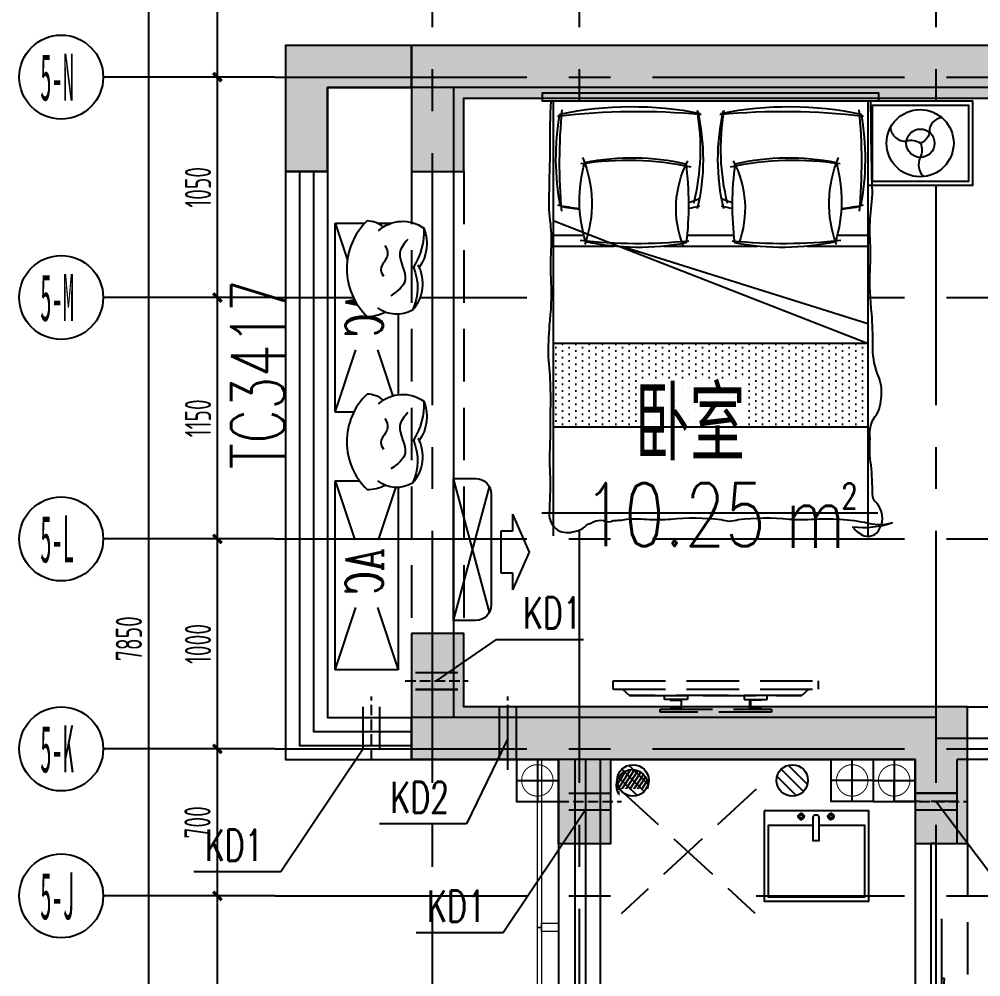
# Model space of a CAD drawing. Header units: millimetres. Extents: x -187744 to 2148, y -49419 to 6550.
# Drawn here: x -36461 to -31880, y -12797 to -8236 of the extents above; entities that cross this region are included whole.
import ezdxf
from ezdxf.enums import TextEntityAlignment as Align

# ---------------------------------------------------------------- set-up
doc = ezdxf.new("R2010")
doc.units = ezdxf.units.MM
doc.header["$LTSCALE"] = 1000
doc.header["$MEASUREMENT"] = 0
doc.set_wipeout_variables(frame=1)
for name, pattern in [('B1户型$0$$0$DASH', [0.35, 0.25, -0.1]), ('B1户型$0$DASH', [0.35, 0.25, -0.1]), ('CONTINOUS', [0]), ('DASH', [0.35, 0.25, -0.1]), ('DASHED2', [0.375, 0.25, -0.125]), ('M-CENTER', [1.8, 1.2, -0.2, 0.2, -0.2])]:
    doc.linetypes.add(name, pattern=pattern)
doc.layers.get('Defpoints').update_dxf_attribs({"color": 136})
for name, color, linetype in [('-F废水立管', 30, 'F废水50'), ('-N凝结水立管', 150, 'N凝结水50'), ('0w-梁1', 4, 'DASHED2'), ('1#f35层以上墙柱-col_建筑$0$1#f35层以上墙柱-col$0$Col_1#_2F$0$0q-柱0', 3, 'Continuous'), ('1#f35层以上墙柱-col_建筑$0$1#f35层以上墙柱-col$0$Col_1#_2F$0$0q-柱填充', 251, 'Continuous'), ('A-AXIS', 150, 'Continuous'), ('A-DIM', 44, 'Continuous'), ('AXIS', 150, 'Continuous'), ('AXIS_TEXT', 50, 'Continuous'), ('B1户型$0$BALCONY', 6, 'Continuous'), ('B1户型$0$EM-FK', 4, 'Continuous'), ('B1户型$0$FF-FIXT', 31, 'Continuous'), ('B1户型$0$FF-FURN', 51, 'Continuous'), ('B1户型$0$FURNITURE', 9, 'B1户型$0$DASH'), ('B1户型$0$K_EQUIPMENT', 6, 'Continuous'), ('B1户型$0$KT-HOLE', 211, 'Continuous'), ('B1户型$0$LINE', 21, 'Continuous'), ('B1户型$0$WALL', 2, 'Continuous'), ('B1户型$0$WIND', 4, 'Continuous'), ('B1户型$0$WINDOW', 4, 'Continuous'), ('B1户型$0$厨卫用具', 15, 'Continuous'), ('B1户型$0$铝膜填充', 49, 'Continuous'), ('DIM_LEAD', 1, 'Continuous'), ('DOTE', 138, 'M-CENTER'), ('KT-HOLE', 211, 'Continuous'), ('PUB_TEXT', 7, 'Continuous'), ('S-F废水管', 30, 'F废水50'), ('WALL', 160, 'Continuous'), ('WIND-IDEN', 150, 'Continuous'), ('轴字', 7, 'Continuous')]:
    doc.layers.add(name, color=color, linetype=linetype)
doc.layers.add('-给排水辅助线', color=201, linetype='Continuous', plot=False)
doc.layers.add('B1户型$0$0-TTLB', color=1, linetype='Continuous', true_color=0xff0000)
doc.layers.add('B1户型$0$A-WALLCWM', color=3, linetype='Continuous', lineweight=9)
doc.layers.add('B1户型$0$J-WIND-GLAZ', color=140, linetype='Continuous', lineweight=9)
doc.styles.add('-linetext', font='(hs)华森字母.shx', dxfattribs={"width": 0.6, "bigfont": '(hs)华森汉字.shx'})
doc.styles.add('_SIMPLEX', font='SIMPLEX', dxfattribs={"width": 0.8, "bigfont": 'hztxt'})
doc.styles.add('_TCH_DIM', font='SIMPLEX', dxfattribs={"bigfont": 'GBCBIG'})
doc.styles.add('_TCH_WINDOW', font='SIMPLEX', dxfattribs={"bigfont": 'GBCBIG'})
doc.styles.add('B1户型$0$_ROMANC', font='ROMANC', dxfattribs={"width": 0.6})
doc.styles.add('B1户型$0$dim_font', font='SIMPLEX', dxfattribs={"width": 0.8})
doc.styles.add('COMPLEX', font='COMPLEX')
doc.styles.add('H-DIM', font='archs.shx', dxfattribs={"width": 0.7})
doc.styles.add('S-黑体', font='simhei.ttf')
doc.linetypes.add('F废水20', pattern='A,20,-1,["F",-linetext,S=1.5,R=0,X=-0.75,Y=-0.75],-1', length=22)
doc.linetypes.add('F废水50', pattern='A,50,-1,["F",-linetext,S=1.5,R=0,X=-0.75,Y=-0.75],-1', length=52)
doc.linetypes.add('N凝结水50', pattern='A,50,-1,["N",-linetext,S=1.5,R=0,X=-0.75,Y=-0.75],-1', length=52)
doc.dimstyles.new('H_DIM_1', dxfattribs={"dimscale": 0, "dimtxt": 2.5, "dimasz": 0.8, "dimexe": 2, "dimexo": 1.5, "dimgap": 0.6, "dimtad": 1, "dimdec": 0, "dimzin": 12, "dimdsep": 46, "dimtxsty": 'H-DIM', "dimblk": 'ARCHTICK', "dimcen": 0.125, "dimclrd": 44, "dimclre": 44, "dimclrt": 50, "dimadec": 0, "dimazin": 0, "dimtfac": 1, "dimtdec": 0, "dimtix": 1, "dimtmove": 2, "dimatfit": 3, "dimldrblk": 'ARCHTICK', "dimfxl": 1, "dimtvp": 1, "dimtolj": 1, "dimtzin": 0, "dimarcsym": 0})

# ---------------------------------------------------------------- blocks, each defined once
blk = doc.blocks.new('_ArchTick')
at = {"color": 0, "linetype": 'ByBlock', "const_width": 0.4}
blk.add_lwpolyline([(-0.5, -0.5), (0.5, 0.5)], dxfattribs=at)
blk = doc.blocks.new('*D52')
at = {"layer": 'A-DIM', "color": 44, "lineweight": -2, "transparency": 16777216}
for p, q in [((-6617.9, 3825.1), (-7242.9, 3825.1)), ((-7142.9, -4024.9), (-7142.9, 3825.1)), ((-6617.9, -4024.9), (-7242.9, -4024.9))]:
    blk.add_line(p, q, dxfattribs=at)
at = {"layer": 'Defpoints', "color": 0, "transparency": 16777216}
for p in [(-7142.9, 3825.1), (-6542.9, 3825.1), (-6542.9, -4024.9)]:
    blk.add_point(p, dxfattribs=at)
at = {"layer": 'A-DIM', "color": 44, "lineweight": -2, "transparency": 16777216, "xscale": 40, "yscale": 40, "zscale": 40}
for p, rotation in [((-7142.9, 3825.1), 90), ((-7142.9, -4024.9), 270)]:
    blk.add_blockref('_ArchTick', p, dxfattribs=dict(at, rotation=rotation))
at = {"layer": 'A-DIM', "color": 50, "transparency": 16777216, "insert": (-7238, -99.9), "char_height": 125, "attachment_point": 5, "rotation": 90, "style": 'H-DIM'}
blk.add_mtext('\\A1;7850', dxfattribs=at)
blk = doc.blocks.new('*D50')
at = {"layer": 'A-DIM', "color": 44, "lineweight": -2, "transparency": 16777216}
for p, q in [((-6617.9, -1324.9), (-6916.3, -1324.9)), ((-6816.3, -2424.9), (-6816.3, -1324.9)), ((-6617.9, -2424.9), (-6916.3, -2424.9))]:
    blk.add_line(p, q, dxfattribs=at)
at = {"layer": 'Defpoints', "color": 0, "transparency": 16777216}
for p in [(-6816.3, -1324.9), (-6542.9, -1324.9), (-6542.9, -2424.9)]:
    blk.add_point(p, dxfattribs=at)
at = {"layer": 'A-DIM', "color": 44, "lineweight": -2, "transparency": 16777216, "xscale": 40, "yscale": 40, "zscale": 40}
for p, rotation in [((-6816.3, -1324.9), 90), ((-6816.3, -2424.9), 270)]:
    blk.add_blockref('_ArchTick', p, dxfattribs=dict(at, rotation=rotation))
at = {"layer": 'A-DIM', "color": 50, "transparency": 16777216, "insert": (-6908.8, -1874.9), "char_height": 125, "attachment_point": 5, "rotation": 90, "style": 'H-DIM'}
blk.add_mtext('\\A1;1100', dxfattribs=at)
blk = doc.blocks.new('*D49')
at = {"layer": 'A-DIM', "color": 44, "lineweight": -2, "transparency": 16777216}
for p, q in [((-6617.9, -624.9), (-6916.3, -624.9)), ((-6816.3, -1324.9), (-6816.3, -624.9)), ((-6617.9, -1324.9), (-6916.3, -1324.9))]:
    blk.add_line(p, q, dxfattribs=at)
at = {"layer": 'Defpoints', "color": 0, "transparency": 16777216}
for p in [(-6816.3, -624.9), (-6542.9, -624.9), (-6542.9, -1324.9)]:
    blk.add_point(p, dxfattribs=at)
at = {"layer": 'A-DIM', "color": 44, "lineweight": -2, "transparency": 16777216, "xscale": 40, "yscale": 40, "zscale": 40}
for p, rotation in [((-6816.3, -624.9), 90), ((-6816.3, -1324.9), 270)]:
    blk.add_blockref('_ArchTick', p, dxfattribs=dict(at, rotation=rotation))
at = {"layer": 'A-DIM', "color": 50, "transparency": 16777216, "insert": (-6911.4, -974.9), "char_height": 125, "attachment_point": 5, "rotation": 90, "style": 'H-DIM'}
blk.add_mtext('\\A1;700', dxfattribs=at)
blk = doc.blocks.new('*D48')
at = {"layer": 'A-DIM', "color": 44, "lineweight": -2, "transparency": 16777216}
for p, q in [((-6617.9, 375.1), (-6916.3, 375.1)), ((-6816.3, -624.9), (-6816.3, 375.1)), ((-6617.9, -624.9), (-6916.3, -624.9))]:
    blk.add_line(p, q, dxfattribs=at)
at = {"layer": 'Defpoints', "color": 0, "transparency": 16777216}
for p in [(-6816.3, 375.1), (-6542.9, 375.1), (-6542.9, -624.9)]:
    blk.add_point(p, dxfattribs=at)
at = {"layer": 'A-DIM', "color": 44, "lineweight": -2, "transparency": 16777216, "xscale": 40, "yscale": 40, "zscale": 40}
for p, rotation in [((-6816.3, 375.1), 90), ((-6816.3, -624.9), 270)]:
    blk.add_blockref('_ArchTick', p, dxfattribs=dict(at, rotation=rotation))
at = {"layer": 'A-DIM', "color": 50, "transparency": 16777216, "insert": (-6908.8, -124.9), "char_height": 125, "attachment_point": 5, "rotation": 90, "style": 'H-DIM'}
blk.add_mtext('\\A1;1000', dxfattribs=at)
blk = doc.blocks.new('*D47')
at = {"layer": 'A-DIM', "color": 44, "lineweight": -2, "transparency": 16777216}
for p, q in [((-6617.9, 1525.1), (-6916.3, 1525.1)), ((-6816.3, 375.1), (-6816.3, 1525.1)), ((-6617.9, 375.1), (-6916.3, 375.1))]:
    blk.add_line(p, q, dxfattribs=at)
at = {"layer": 'Defpoints', "color": 0, "transparency": 16777216}
for p in [(-6816.3, 1525.1), (-6542.9, 1525.1), (-6542.9, 375.1)]:
    blk.add_point(p, dxfattribs=at)
at = {"layer": 'A-DIM', "color": 44, "lineweight": -2, "transparency": 16777216, "xscale": 40, "yscale": 40, "zscale": 40}
for p, rotation in [((-6816.3, 1525.1), 90), ((-6816.3, 375.1), 270)]:
    blk.add_blockref('_ArchTick', p, dxfattribs=dict(at, rotation=rotation))
at = {"layer": 'A-DIM', "color": 50, "transparency": 16777216, "insert": (-6908.8, 950.1), "char_height": 125, "attachment_point": 5, "rotation": 90, "style": 'H-DIM'}
blk.add_mtext('\\A1;1150', dxfattribs=at)
blk = doc.blocks.new('*D46')
at = {"layer": 'A-DIM', "color": 44, "lineweight": -2, "transparency": 16777216}
for p, q in [((-6617.9, 2575.1), (-6916.3, 2575.1)), ((-6816.3, 1525.1), (-6816.3, 2575.1)), ((-6617.9, 1525.1), (-6916.3, 1525.1))]:
    blk.add_line(p, q, dxfattribs=at)
at = {"layer": 'Defpoints', "color": 0, "transparency": 16777216}
for p in [(-6816.3, 2575.1), (-6542.9, 2575.1), (-6542.9, 1525.1)]:
    blk.add_point(p, dxfattribs=at)
at = {"layer": 'A-DIM', "color": 44, "lineweight": -2, "transparency": 16777216, "xscale": 40, "yscale": 40, "zscale": 40}
for p, rotation in [((-6816.3, 2575.1), 90), ((-6816.3, 1525.1), 270)]:
    blk.add_blockref('_ArchTick', p, dxfattribs=dict(at, rotation=rotation))
at = {"layer": 'A-DIM', "color": 50, "transparency": 16777216, "insert": (-6908.8, 2050.1), "char_height": 125, "attachment_point": 5, "rotation": 90, "style": 'H-DIM'}
blk.add_mtext('\\A1;1050', dxfattribs=at)
blk = doc.blocks.new('*D45')
at = {"layer": 'A-DIM', "color": 44, "lineweight": -2, "transparency": 16777216}
for p, q in [((-6617.9, 3825.1), (-6916.3, 3825.1)), ((-6816.3, 2575.1), (-6816.3, 3825.1)), ((-6617.9, 2575.1), (-6916.3, 2575.1))]:
    blk.add_line(p, q, dxfattribs=at)
at = {"layer": 'Defpoints', "color": 0, "transparency": 16777216}
for p in [(-6816.3, 3825.1), (-6542.9, 3825.1), (-6542.9, 2575.1)]:
    blk.add_point(p, dxfattribs=at)
at = {"layer": 'A-DIM', "color": 44, "lineweight": -2, "transparency": 16777216, "xscale": 40, "yscale": 40, "zscale": 40}
for p, rotation in [((-6816.3, 3825.1), 90), ((-6816.3, 2575.1), 270)]:
    blk.add_blockref('_ArchTick', p, dxfattribs=dict(at, rotation=rotation))
at = {"layer": 'A-DIM', "color": 50, "transparency": 16777216, "insert": (-6911.4, 3200.1), "char_height": 125, "attachment_point": 5, "rotation": 90, "style": 'H-DIM'}
blk.add_mtext('\\A1;1250', dxfattribs=at)
blk = doc.blocks.new('_AXISO')
blk.add_circle((0, 0), 0.5)
at = {"layer": 'AXIS_TEXT', "style": 'COMPLEX', "width": 1.041667}
blk.add_attdef('A', text='', height=0.56, dxfattribs=at).set_placement((-0.25, -0.28), (0.25, -0.28), align=Align.FIT)
blk = doc.blocks.new('A$C1E787874')
at = {"linetype": 'DASH', "ltscale": 0.2}
blk.add_line((-50, 0), (250, 0), dxfattribs=at)
for p, q in [((0, 40), (200, 40)), ((0, -40), (200, -40))]:
    blk.add_line(p, q)
blk = doc.blocks.new('gslg002')
at = {"layer": '-给排水辅助线', "color": 251, "linetype": 'ByBlock'}
blk.add_lwpolyline([(28960.9, 54333.3), (29160.9, 54333.3), (29160.9, 54533.3), (28960.9, 54533.3)], close=True, dxfattribs=at)
at = {"layer": '-给排水辅助线', "linetype": 'ByBlock'}
for points in [[(29060.9, 54333.3), (29060.9, 54533.3)], [(28960.9, 54433.3), (29160.9, 54433.3)]]:
    blk.add_lwpolyline(points, dxfattribs=at)
at = {"const_width": 4.69}
blk.add_lwpolyline([(28985.9, 54433.3, 1), (29135.9, 54433.3, 1)], format="xyb", close=True, dxfattribs=at)
blk = doc.blocks.new('*U347')
at = {"color": 7, "linetype": 'CONTINOUS', "ltscale": 10}
for p, q in [((31.1, -23.8), (31.1, 236)), ((106.1, -43.9), (106.1, 256.1)), ((181.1, -23.8), (181.1, 236))]:
    blk.add_line(p, q, dxfattribs=at)
blk.add_circle((106.1, 106.1), 150, dxfattribs=at)
blk = doc.blocks.new('B1户型$0$A$C421D707E')
at = {"layer": 'B1户型$0$K_EQUIPMENT'}
for p, q in [((0, 300), (282, 206)), ((0, 300), (0, 0)), ((900, 300), (0, 300)), ((900, 300), (604, 201.3)), ((900, 0), (900, 300)), ((282, 94), (0, 0)), ((604, 98.7), (900, 0)), ((0, 0), (900, 0))]:
    blk.add_line(p, q, dxfattribs=at)
at = {"layer": 'B1户型$0$K_EQUIPMENT', "style": 'B1户型$0$_ROMANC', "oblique": 360, "width": 0.7}
blk.add_text('AC', height=178.32, rotation=360, dxfattribs=at).set_placement((322.8, 71.9))
at = {"layer": 'B1户型$0$K_EQUIPMENT', "style": 'B1户型$0$dim_font', "width": 0.6, "flags": 9}
for tag in ['YSIZE', 'XSIZE']:
    blk.add_attdef(tag, (0, 0), '', height=0.6, rotation=360, dxfattribs=at)
at = {"layer": 'B1户型$0$K_EQUIPMENT', "style": 'B1户型$0$dim_font', "oblique": 360, "width": 0.6, "flags": 9}
for tag in ['YSIZE', 'XSIZE']:
    blk.add_attdef(tag, (0, 0), '', height=0.6, rotation=360, dxfattribs=at)
blk = doc.blocks.new('B1户型$0$A$C1E787874')
at = {"linetype": 'B1户型$0$DASH', "ltscale": 0.2}
blk.add_line((-50, 0), (250, 0), dxfattribs=at)
for p, q in [((0, 40), (200, 40)), ((0, -40), (200, -40))]:
    blk.add_line(p, q)
blk = doc.blocks.new('B1户型$0$A$C2F164602')
at = {"color": 8}
for p, q in [((-73.3, 421.8), (-73.3, 406)), ((68.8, 421.8), (68.8, 406)), ((-76.1, 403.2), (-91.7, 403.2)), ((-73.3, 384.6), (-73.3, 400.4)), ((-55.3, 403.2), (-70.5, 403.2)), ((50.7, 403.2), (66, 403.2)), ((68.8, 384.6), (68.8, 400.4)), ((71.6, 403.2), (87.1, 403.2))]:
    blk.add_line(p, q, dxfattribs=at)
at = {"color": 0, "linetype": 'Continuous'}
blk.add_lwpolyline([(-250, 430), (-250, 0), (250, 0), (250, 430)], close=True, dxfattribs=at)
at = {"color": 8, "ltscale": 1000, "const_width": 0.314}
blk.add_lwpolyline([(-73.3, 403.3, -1), (-73.3, 403, -1)], format="xyb", close=True, dxfattribs=at)
at = {"color": 0, "linetype": 'Continuous'}
for points in [[(-17.8, 397.6), (-17.8, 289.3), (13.3, 289.3), (13.3, 397.6)], [(8.3, 409.3), (-12.8, 409.3)], [(-17.8, 360), (-230, 360), (-230, 20), (230, 20), (230, 360), (13.3, 360)]]:
    blk.add_lwpolyline(points, dxfattribs=at)
at = {"color": 8, "const_width": 0.314}
blk.add_lwpolyline([(68.8, 403.3, 1), (68.8, 403, 1)], format="xyb", close=True, dxfattribs=at)
at = {"color": 0, "linetype": 'Continuous'}
for centre in [(-73.3, 403.2), (68.8, 403.2)]:
    blk.add_circle(centre, 14.1, dxfattribs=at)
at = {"color": 8}
for centre in [(-73.1, 403.3), (68.6, 403.3)]:
    blk.add_circle(centre, 11.4, dxfattribs=at)
at = {"color": 0, "linetype": 'Continuous'}
for centre, start, end in [((-33.8, 411.4), 319.218, 354.3271), ((29.3, 411.4), 185.6729, 220.782)]:
    blk.add_arc(centre, 21.1, start, end, dxfattribs=at)
blk = doc.blocks.new('B1户型$0$系统嵌板1 - 玻璃-V6-标准层_12F_')
at = {"layer": 'B1户型$0$J-WIND-GLAZ'}
for p, q in [((600, 20), (-600, 20)), ((-600, 20), (-600, 0)), ((-600, 0), (600, 0)), ((600, 0), (600, 20))]:
    blk.add_line(p, q, dxfattribs=at)
blk = doc.blocks.new('B1户型$0$矩形竖梃 - 200 x 100mm-1971862-标准层_12F_')
at = {"layer": 'B1户型$0$A-WALLCWM'}
for p, q in [((-20, -20), (20, -20)), ((-20, -100), (-20, -20)), ((20, -20), (20, -100)), ((20, -100), (-20, -100))]:
    blk.add_line(p, q, dxfattribs=at)
blk = doc.blocks.new('B1户型$0$400X500床头几')
blk.add_wipeout([(-250, 225), (250, 225), (250, -175), (-250, -175)]).dxf.layer = 'B1户型$0$FF-FURN'
at = {"layer": 'B1户型$0$FF-FURN', "linetype": 'Continuous'}
for points in [[(250, 225), (-250, 225), (-250, -175), (250, -175)], [(230, 205), (-230, 205), (-230, -155), (230, -155)]]:
    blk.add_lwpolyline(points, close=True, dxfattribs=at)
for points in [[(0, 25, -0.228099), (1.6, 92.5, 0.317646), (-15.8, 184.1)], [(-102.8, -96.3, 0.398826), (-43, -29.8, -0.069197), (-42.2, -22.9, -0.240714), (0, 25, 0.240714)], [(142.9, -50, 0.414712), (66.8, 15.3, -0.258086), (0, 25)]]:
    blk.add_lwpolyline(points, format="xyb", dxfattribs=at)
for centre, radius in [((1.6, 25), 160), ((0, 25), 67.5)]:
    blk.add_circle(centre, radius, dxfattribs=at)
blk = doc.blocks.new('B1户型$0$A$C5D74754A')
blk.add_wipeout([(-750, -2000), (750, -2000), (750, -40), (-750, -40)]).dxf.layer = 'B1户型$0$FURNITURE'
at = {"layer": 'B1户型$0$FURNITURE', "linetype": 'Continuous'}
h = blk.add_hatch(dxfattribs=at)
h.set_pattern_fill('DOTS', color=256, scale=20, angle=90, style=0)
h.set_pattern_definition([(90, (-33246.732, -179201.454), (-31.75, 15.875), [0, -31.75])])
h.paths.add_polyline_path([(-750, -1191.6), (-750, -1591.6), (750, -1591.6), (750, -1191.6)])
for p, q in [((-750, -40), (-750, -2110.1)), ((750, -40), (750, -2110.1)), ((750, -608.6), (-747.3, -1191.6)), ((-750, -679.6), (-603.2, -679.6)), ((-111.8, -679.6), (111.8, -679.6)), ((603.2, -679.6), (750, -679.6)), ((-460.2, -730.4), (-750, -730.4)), ((223.4, -730.4), (-223.4, -730.4)), ((750, -730.4), (460.2, -730.4)), ((402.8, -736.2), (-750, -1098.9)), ((750, -1191.6), (-750, -1191.6)), ((750, -1591.6), (-750, -1591.6)), ((803.8, -2000), (-796.7, -2000))]:
    blk.add_line(p, q, dxfattribs=at)
blk.add_lwpolyline([(-800, 0), (-800, -40), (800, -40), (800, 0), (-800, 0), (-800, -40)], dxfattribs=at)
for points in [[(764.4, -1542.6, 0.011501), (765.4, -1678.1, -0.027887), (764.1, -1831.9, 0.011645), (768.1, -2003.7, -0.522577), (657.1, -2091, -0.144021), (599, -2067.2, 0.173239), (565.8, -2048.7, 0.167481), (557.6, -2043.4, 0.159493), (509.9, -2036.9, -0.276026), (463.5, -2036.8, -0.058945), (399.6, -2030.6, 0.046791), (290.8, -2032.6, -0.023628), (190.8, -2030.5, 0.055897), (-51.3, -2032.9, -0.053528), (-91.8, -2039.8, -0.053528), (-132.3, -2032.9, 0.055897), (-374.4, -2030.5, -0.026973), (-462, -2032.6, 0.036947), (-599.8, -2030.6, 0.036442), (-734.8, -2045.7, -0.141351), (-865.6, -2048.2, 0.119346), (-678.1, -2068.6, -0.123892), (-731.4, -2110, -0.37589), (-805.7, -2076.7, -0.329446), (-788.7, -1951.9, 0.211134), (-771.8, -1910.9, -0.024888), (-765.1, -1773.9, 0.06219), (-760.4, -1646.7, 0.218233), (-793, -1530.5, -0.123513), (-814.3, -1430.6, -0.129887), (-793.7, -1334.7, 0.095063), (-773.8, -1202.3, -0.016498), (-768.2, -1052.3, 0.039412), (-760.4, -846.3, -0.025508), (-760.4, -692.1, 0.038458), (-763, -568.4, -0.058958), (-769.7, -431.3, -0.00267), (-764.9, -202.8, -0.013848), (-763.2, -40, -0.011292)], [(760.6, -40, -0.018567), (764.9, -258.2, -0.00267), (769.7, -486.8, -0.058958), (763, -623.8, 0.038458), (760.4, -747.5, -0.025508), (760.4, -901.7, 0.039412), (768.2, -1107.7, -0.016498), (773.8, -1257.7)], [(773.8, -1257.7, 0.037552), (764.4, -1542.6)]]:
    blk.add_lwpolyline(points, format="xyb", dxfattribs=at)
for centre, radius, start, end in [((-349, -3271.7), 3183.5, 84.5029, 96.8565), ((1911.4, -333.4), 2630.3, 174.4826, 185.0365), ((-375.6, -1736.1), 1670.5, 78.7435, 101.8275), ((-1140.6, -265.1), 1091.3, 346.1307, 9.5201), ((-1054, -317.2), 1018.5, 346.621, 13.2374), ((1054, -317.2), 1018.5, 166.7626, 193.379), ((349, -3271.7), 3183.5, 83.1435, 95.4971), ((1140.6, -265.1), 1091.3, 170.4799, 193.8693), ((375.6, -1736.1), 1670.5, 78.1725, 101.2565), ((-1911.4, -333.4), 2630.3, 354.9635, 5.5174), ((501.8, -312.9), 1238, 170.1485, 190.6384), ((-501.8, -312.9), 1238, 349.3616, 9.8515), ((-1138.5, -527.6), 573.1, 340.1161, 22.5374), ((-373.6, -1488.4), 1178.9, 77.4734, 100.9863), ((373.6, -1488.4), 1178.9, 79.0137, 102.5266), ((1138.5, -527.6), 573.1, 157.4626, 199.8839), ((37.8, -514.4), 661.9, 163.9263, 197.1409), ((-397.2, -1785.4), 1464.7, 78.0733, 98.6469), ((316.9, -550.5), 481.3, 151.9201, 200.3975), ((-1610, -535.4), 1505.1, 353.1514, 7.5533), ((397.2, -1785.4), 1464.7, 81.3531, 101.9267), ((1610, -535.4), 1505.1, 172.4467, 186.8486), ((-316.9, -550.5), 481.3, 338.0476, 28.0799), ((-37.8, -514.4), 661.9, 342.8591, 16.0737), ((-507.4, 530.6), 1088.8, 258.3661, 263.9028), ((-453.6, 793.5), 1360.3, 258.9234, 262.854), ((-266.2, 296.2), 863.1, 280.7671, 284.3206), ((-322.5, 136), 695.2, 288.2384, 292.9676), ((322.5, 136), 695.2, 247.0324, 251.7616), ((266.2, 296.2), 863.1, 255.6794, 259.2329), ((453.6, 793.5), 1360.3, 277.146, 281.0766), ((507.4, 530.6), 1088.8, 276.0972, 281.6339), ((-348.4, 1658.4), 2377.3, 263.4156, 275.9103), ((-341.8, 470.4), 1206.6, 257.8979, 280.804), ((348.4, 1658.4), 2377.3, 264.0897, 276.5844), ((341.8, 470.4), 1206.6, 259.196, 282.1021)]:
    blk.add_arc(centre, radius, start, end, dxfattribs=at)
blk = doc.blocks.new('B1户型$0$drtetr')
at = {"layer": 'B1户型$0$铝膜填充'}
h = blk.add_hatch(dxfattribs=at)
h.set_pattern_fill('混凝土', color=256, scale=20)
h.set_pattern_definition([(50, (0, 0), (143.452, -12.5504), [15, -165]), (355, (0, 0), (-27.7503, 150.4384), [12, -132]), (100.4514, (11.95, -1.05), (115.7019, 137.888), [12.748, -140.2284]), (46.1842, (0, 40), (213.4482, -33.1038), [22.5, -247.5]), (96.6356, (17.79, 37.24), (186.9325, 194.8236), [19.122, -210.3426]), (351.1842, (0, 40), (186.9324, 194.8237), [18, -198]), (21, (20, 30), (119.3814, -80.5238), [15, -165]), (326, (20, 30), (48.663, 145.03), [12, -132]), (71.4514, (29.95, 23.29), (168.0445, 64.5061), [12.748, -140.2284]), (37.5, (0, 0), (2.43197, 66.57877), [0, -130.4, 0, -134, 0, -132.5]), (7.5, (0, 0), (52.6139, 78.88234), [0, -76.4, 0, -127.4, 0, -50.5]), (327.5, (-44.6, 0), (106.7645, -4.51097), [0, -50, 0, -156, 0, -207]), (317.5, (-64.6, 0), (116.6372, 20.021), [0, -65, 0, -103.6, 0, -147])])
h.paths.add_polyline_path([(7700, 6250), (7500, 6250), (7500, 5650), (7700, 5650)])
h.paths.add_polyline_path([(-2899.7, 6700), (-3500, 6700), (-3500, 6100), (-3300, 6100), (-3300, 6500), (-2899.7, 6500)])
h.paths.add_polyline_path([(-2300, -100), (-500, -100), (-500, 100), (-2300, 100)])
at = {"layer": 'B1户型$0$WALL'}
blk.add_lwpolyline([(-2899.7, 6700), (-3500, 6700), (-3500, 6100), (-3300, 6100), (-3300, 6500), (-2899.7, 6500)], close=True, dxfattribs=at)
blk = doc.blocks.new('B1户型$0$空调室内挂机')
at = {"layer": 'B1户型$0$厨卫用具', "ltscale": 0.6}
for p, q in [((-171.9, -298.4), (0, 338.3)), ((0, 338.3), (-105.6, 338.3)), ((0, -338.3), (0, 338.3)), ((0, -338.3), (-171.9, 298.4)), ((-180.6, 263.3), (-180.6, -263.3)), ((-281.2, 168.7), (-360.4, -12.1)), ((-281.2, 168.7), (-281.2, 86.5)), ((-281.2, 86.5), (-225.8, 86.5)), ((-225.8, 86.5), (-225.8, -110.6)), ((-360.4, -12.1), (-281.2, -192.8)), ((-225.8, -110.6), (-281.2, -110.6)), ((-281.2, -110.6), (-281.2, -192.8)), ((-105.6, -338.3), (0, -338.3))]:
    blk.add_line(p, q, dxfattribs=at)
for centre, start, end in [((-105.6, 263.3), 90, 180), ((-105.6, -263.3), 180, 270)]:
    blk.add_arc(centre, 75, start, end, dxfattribs=at)
blk = doc.blocks.new('B1户型$0$RT65HYHRTGRT')
for p, q in [((-489, 110), (-489, 150)), ((-489, 150), (489, 150)), ((489, 110), (489, 150)), ((-489, 110), (489, 110)), ((-444.1, 110), (-410.6, 80)), ((444.1, 110), (410.6, 80)), ((-410.6, 80), (410.6, 80)), ((410.6, 80), (-410.6, 80))]:
    blk.add_line(p, q)
at = {"linetype": 'ByBlock'}
for points in [[(-245, 80), (-135, 80), (-135, 60), (-245, 60)], [(245, 80), (135, 80), (135, 60), (245, 60)], [(-265, 15), (265, 15), (265, 0), (-265, 0)]]:
    blk.add_lwpolyline(points, close=True, dxfattribs=at)
at = {"color": 136, "linetype": 'ByBlock'}
for points in [[(-217.5, 15), (-162.5, 15), (-162.5, 60), (-217.5, 60), (-217.5, 57), (-165.5, 57), (-165.5, 18), (-217.5, 18)], [(217.5, 15), (162.5, 15), (162.5, 60), (217.5, 60), (217.5, 57), (165.5, 57), (165.5, 18), (217.5, 18)]]:
    blk.add_lwpolyline(points, close=True, dxfattribs=at)
blk = doc.blocks.new('B1户型$0$A$C401E2C42')
at = {"color": 59, "linetype": 'Continuous', "ltscale": 3000}
blk.add_wipeout([(-276.4, 281.9), (-254.7, 281.3), (-211.5, 274.8), (-175.8, 263.9), (-141.5, 247.9), (-99.9, 219.8), (-63.3, 183.4), (-22.8, 117.8), (-6.3, 67), (-0.2, 21.6), (-0.1, -0.1), (-24.4, -19.7), (-44.8, -31), (-65.6, -38.9), (-77.9, -61.1), (-93.7, -79.9), (-107.8, -91.9), (-128.8, -104.4), (-152.3, -112.8), (-169.3, -110.5), (-189.5, -105.5), (-213.2, -96), (-254.9, -66.8), (-272.7, -46.8), (-283.8, -30.2), (-291.9, -14.3), (-295.3, -6.4), (-322, 0.9), (-355.9, 17.4), (-379.5, 35.2), (-391.6, 47.2), (-409.6, 70.5), (-423, 95.9), (-418.2, 116.2), (-408.1, 140.6), (-398.2, 156.7), (-380.5, 177.6), (-362, 193), (-331.6, 209.4), (-306.8, 216.9), (-301.9, 239.5), (-295.4, 255.1), (-286.7, 269.5)], dxfattribs=at).dxf.layer = 'B1户型$0$FURNITURE'
at = {"layer": 'B1户型$0$FURNITURE', "linetype": 'Continuous', "ltscale": 3000}
for points in [[(-306.8, 216.9, -0.165541), (-276.4, 281.9, -0.425989), (0, 0, -0.121523), (-65.6, -38.9, 7.115464)], [(-282, 219.9, 0.356772), (-423, 95.9, 0.249542), (-295.3, -6.4, -9.61688)], [(-299.1, 4.5, 0.306663), (-152.3, -112.8, 0.30633), (-56.4, -5.6, -0.872847)]]:
    blk.add_lwpolyline(points, format="xyb", dxfattribs=at)
at = {"layer": 'B1户型$0$FURNITURE', "color": 57, "linetype": 'Continuous', "ltscale": 3000}
blk.add_lwpolyline([(-423, 95.9, 0.14773), (-279.2, 11.3, 0.213343), (-152.3, -112.8, 0.178662)], format="xyb", dxfattribs=at)
at = {"layer": 'B1户型$0$FURNITURE', "color": 59, "linetype": 'Continuous', "ltscale": 3000}
for points in [[(-258.3, 158.1), (-239.3, 122.7), (-176.8, 98.9), (-164.4, 71.7)], [(-343.1, 109.6), (-281.3, 93.1), (-217.9, -2.3), (-129.9, -8.1)]]:
    blk.add_spline(points, degree=3, dxfattribs=at)
blk = doc.blocks.new('B1户型$0$1#2#平面图$0$$DorLib2D$00000131')
at = {"color": 0}
for p, q in [((0.15, 0.125), (0.2319, 0.1973)), ((0.2319, 0.1973), (0.2319, 0.125)), ((-0.5, 0.125), (-0.5, 0)), ((0.0192, 0.125), (-0.5, 0.125)), ((0.0192, 0), (0.0192, 0.125)), ((0.35, 0.125), (0.15, 0.125)), ((-0.5, 0), (0.0192, 0)), ((-0.024, 0), (0.5, 0)), ((-0.024, -0.125), (-0.024, 0)), ((0.5, 0), (0.5, -0.125)), ((-0.35, -0.125), (-0.15, -0.125)), ((-0.2319, -0.1973), (-0.2319, -0.125)), ((-0.15, -0.125), (-0.2319, -0.1973)), ((0.5, -0.125), (-0.024, -0.125))]:
    blk.add_line(p, q, dxfattribs=at)
blk = doc.blocks.new('B1柱子')
at = {"layer": '1#f35层以上墙柱-col_建筑$0$1#f35层以上墙柱-col$0$Col_1#_2F$0$0q-柱填充'}
h = blk.add_hatch(color=256, dxfattribs=at)
h.dxf.hatch_style = 1
h.paths.add_polyline_path([(613491.3, 98134.3), (613491.3, 97534.3), (613741.3, 97534.3), (613741.3, 97884.3), (616791.3, 97884.3), (616791.3, 96234.4), (616991.3, 96234.4), (616991.3, 98584.3), (616991.3, 99384.3), (616741.3, 99384.3), (616741.3, 98134.3)])
h = blk.add_hatch(color=256, dxfattribs=at)
h.dxf.hatch_style = 1
h.paths.add_polyline_path([(613491.3, 95334.3), (613491.3, 94734.4), (614191.3, 94734.3), (614191.3, 94334.4), (614441.3, 94334.4), (614441.3, 94734.4), (615891.3, 94734.3), (615891.3, 94334.4), (616141.3, 94334.4), (616141.3, 94984.3), (613741.3, 94984.3), (613741.3, 95334.3)])
at = {"layer": '1#f35层以上墙柱-col_建筑$0$1#f35层以上墙柱-col$0$Col_1#_2F$0$0q-柱0'}
blk.add_lwpolyline([(614191.3, 94734.3), (614191.3, 94334.4), (614441.3, 94334.4), (614441.3, 94734.3)], dxfattribs=at)
at = {"layer": 'WALL'}
for points in [[(613491.3, 98134.3), (613491.3, 97534.3), (613741.3, 97534.3), (613741.3, 97884.3), (616791.3, 97884.3), (616791.3, 96234.4), (616991.3, 96234.4), (616991.3, 98584.3), (616991.3, 98584.3), (616991.3, 99384.3), (616741.3, 99384.3), (616741.3, 98134.3)], [(613491.3, 95334.3), (613491.3, 94734.4), (614191.3, 94734.3), (614191.3, 94334.4), (614441.3, 94334.4), (614441.3, 94734.4), (615891.3, 94734.3), (615891.3, 94334.4), (616141.3, 94334.4), (616141.3, 94984.3), (613741.3, 94984.3), (613741.3, 95334.3)]]:
    blk.add_lwpolyline(points, close=True, dxfattribs=at)
at = {"layer": '-F废水立管', "linetype": 'CONTINOUS', "ltscale": 10, "xscale": -1}
blk.add_blockref('gslg002', (644652.2, 40200.9), dxfattribs=at)
at = {"layer": '-N凝结水立管', "linetype": 'CONTINOUS', "ltscale": 10, "rotation": 270}
for p in [(559658.2, 123695.2), (561358.1, 123695.1)]:
    blk.add_blockref('gslg002', p, dxfattribs=at)
at = {"layer": 'KT-HOLE'}
for p in [(613511.6, 95108), (614241.5, 94534.2), (615891.2, 94534.2)]:
    blk.add_blockref('A$C1E787874', p, dxfattribs=at)
at = {"layer": 'KT-HOLE', "rotation": 90}
for p in [(613951.3, 94784.2), (613951.3, 94734.2)]:
    blk.add_blockref('A$C1E787874', p, dxfattribs=at)
blk = doc.blocks.new('liang00000000')
at = {"layer": '0w-梁1', "linetype": 'DASHED2'}
for p, q in [((4066748.2, -1395105.3), (4066748.2, -1397305.3)), ((4066998.2, -1395105.3), (4066998.2, -1397305.3)), ((4069398.2, -1397655.4), (4077148.2, -1397655.3)), ((4069398.2, -1397855.4), (4077148.2, -1397855.4)), ((4067448.2, -1398305.3), (4067448.2, -1401105.3)), ((4067648.2, -1398305.3), (4067648.2, -1401105.3)), ((4069148.2, -1398305.3), (4069148.2, -1400705.3)), ((4069398.2, -1398305.3), (4069398.2, -1400705.3))]:
    blk.add_line(p, q, dxfattribs=at)
blk = doc.blocks.new('QBLOCK2019073115112111')
for centre in [(-7560.5, 2575.1), (-7560.5, 2575.1), (-7560.5, 1525.1), (-7560.5, 1525.1), (-7560.5, 375.1), (-7560.5, 375.1), (-7560.5, -624.9), (-7560.5, -624.9), (-7560.5, -1324.9), (-7560.5, -1324.9)]:
    blk.add_circle(centre, 200)
at = {"layer": 'AXIS'}
for p, q in [((-6542.9, 2575.1), (-7360.5, 2575.1)), ((-6542.9, 1525.1), (-7360.5, 1525.1)), ((-6542.9, 375.1), (-7360.5, 375.1)), ((-6542.9, -624.9), (-7360.5, -624.9)), ((-6542.9, -1324.9), (-7360.5, -1324.9))]:
    blk.add_line(p, q, dxfattribs=at)
at = {"layer": 'DOTE'}
for p, q in [((-5792.1, -4386.9), (-5792.1, 4572.4)), ((-5092.1, -4386.9), (-5092.1, 4572.4)), ((-3392.1, -4386.9), (-3392.1, 4572.4)), ((-6542.9, 2575.1), (6625.8, 2575.1)), ((-6542.9, 1525.1), (6625.8, 1525.1)), ((-6542.9, 375.1), (6625.8, 375.1)), ((-6542.9, -624.9), (6625.8, -624.9)), ((-6542.9, -1324.9), (6625.8, -1324.9))]:
    blk.add_line(p, q, dxfattribs=at)
at = {"layer": 'A-AXIS'}
ref = blk.add_blockref('_AXISO', (-7560.5, 2575.1), dxfattribs=dict(at, xscale=400, yscale=400, zscale=400))
ref.add_attrib('A', '5-N', dxfattribs={"layer": '轴字', "color": 2, "height": 224, "style": 'S-黑体', "width": 0.333659}).set_placement((-7660.5, 2463.1), (-7499.2, 2463.1), align=Align.FIT)
ref = blk.add_blockref('_AXISO', (-7560.5, 1525.1), dxfattribs=dict(at, xscale=400, yscale=400, zscale=400))
ref.add_attrib('A', '5-M', dxfattribs={"layer": '轴字', "color": 2, "height": 224, "style": 'S-黑体', "width": 0.333659}).set_placement((-7660.5, 1413.1), (-7499.2, 1413.1), align=Align.FIT)
ref = blk.add_blockref('_AXISO', (-7560.5, 375.1), dxfattribs=dict(at, xscale=400, yscale=400, zscale=400))
ref.add_attrib('A', '5-L', dxfattribs={"layer": '轴字', "color": 2, "height": 224, "style": 'S-黑体', "width": 0.333659}).set_placement((-7660.5, 263.1), (-7499.2, 263.1), align=Align.FIT)
ref = blk.add_blockref('_AXISO', (-7560.5, -624.9), dxfattribs=dict(at, xscale=400, yscale=400, zscale=400))
ref.add_attrib('A', '5-K', dxfattribs={"layer": '轴字', "color": 2, "height": 224, "style": 'S-黑体', "width": 0.333659}).set_placement((-7660.5, -736.9), (-7499.2, -736.9), align=Align.FIT)
ref = blk.add_blockref('_AXISO', (-7560.5, -1324.9), dxfattribs=dict(at, xscale=400, yscale=400, zscale=400))
ref.add_attrib('A', '5-J', dxfattribs={"layer": '轴字', "color": 2, "height": 224, "style": 'S-黑体', "width": 0.333659}).set_placement((-7660.5, -1436.9), (-7499.2, -1436.9), align=Align.FIT)
at = {"layer": 'AXIS_TEXT', "style": 'COMPLEX', "width": 1.041667}
for p, p2 in [((-5892.1, 5527.8), (-5692.1, 5527.8)), ((-5892.1, 5527.8), (-5692.1, 5527.8)), ((-5192.1, 5527.8), (-4992.1, 5527.8)), ((-5192.1, 5527.8), (-4992.1, 5527.8)), ((-3492.1, 5527.8), (-3292.1, 5527.8)), ((-3492.1, 5527.8), (-3292.1, 5527.8)), ((-2592.1, 5527.8), (-2392.1, 5527.8)), ((-2592.1, 5527.8), (-2392.1, 5527.8)), ((-192.1, 5527.8), (7.9, 5527.8)), ((-192.1, 5527.8), (7.9, 5527.8)), ((2707.9, 5527.8), (2907.9, 5527.8)), ((2707.9, 5527.8), (2907.9, 5527.8)), ((4507.9, 5527.8), (4707.9, 5527.8)), ((4507.9, 5527.8), (4707.9, 5527.8)), ((5507.9, 5527.8), (5707.9, 5527.8)), ((5507.9, 5527.8), (5707.9, 5527.8)), ((-7660.5, 3713.1), (-7460.5, 3713.1)), ((-7660.5, 3713.1), (-7460.5, 3713.1)), ((7521.1, 3713.1), (7521.6, 3713.1)), ((7521.1, 3713.1), (7521.6, 3713.1)), ((-7660.5, 2463.1), (-7460.5, 2463.1)), ((-7660.5, 2463.1), (-7460.5, 2463.1)), ((7521.1, 2463.1), (7521.6, 2463.1)), ((7521.1, 2463.1), (7521.6, 2463.1)), ((-7660.5, 1413.1), (-7460.5, 1413.1)), ((-7660.5, 1413.1), (-7460.5, 1413.1)), ((7521.1, 1413.1), (7521.6, 1413.1)), ((7521.1, 1413.1), (7521.6, 1413.1)), ((-7660.5, 263.1), (-7460.5, 263.1)), ((-7660.5, 263.1), (-7460.5, 263.1)), ((7521.1, 263.1), (7521.6, 263.1)), ((7521.1, 263.1), (7521.6, 263.1)), ((-7660.5, -736.9), (-7460.5, -736.9)), ((-7660.5, -736.9), (-7460.5, -736.9)), ((7521.1, -736.9), (7521.6, -736.9)), ((7521.1, -736.9), (7521.6, -736.9)), ((-7660.5, -1436.9), (-7460.5, -1436.9)), ((-7660.5, -1436.9), (-7460.5, -1436.9)), ((7521.1, -1436.9), (7521.6, -1436.9)), ((7521.1, -1436.9), (7521.6, -1436.9)), ((-7660.5, -2536.9), (-7460.5, -2536.9)), ((-7660.5, -2536.9), (-7460.5, -2536.9)), ((7521.1, -2536.9), (7521.6, -2536.9)), ((7521.1, -2536.9), (7521.6, -2536.9)), ((-7660.5, -4136.9), (-7460.5, -4136.9)), ((-7660.5, -4136.9), (-7460.5, -4136.9)), ((7521.1, -4136.9), (7521.6, -4136.9)), ((7521.1, -4136.9), (7521.6, -4136.9)), ((-5892.1, -5349.9), (-5891.6, -5349.9)), ((-5892.1, -5349.9), (-5891.6, -5349.9)), ((-5192.1, -5349.9), (-5191.6, -5349.9)), ((-5192.1, -5349.9), (-5191.6, -5349.9)), ((-3492.1, -5351.1), (-3491.6, -5351.1)), ((-3492.1, -5351.1), (-3491.6, -5351.1)), ((-2592.1, -5349.9), (-2591.6, -5349.9)), ((-2592.1, -5349.9), (-2591.6, -5349.9)), ((-192.1, -5349.9), (-191.6, -5349.9)), ((-192.1, -5349.9), (-191.6, -5349.9)), ((2707.9, -5349.9), (2708.4, -5349.9)), ((2707.9, -5349.9), (2708.4, -5349.9)), ((4507.9, -5349.9), (4508.4, -5349.9)), ((4507.9, -5349.9), (4508.4, -5349.9)), ((5507.9, -5349.9), (5508.4, -5349.9)), ((5507.9, -5349.9), (5508.4, -5349.9))]:
    blk.add_attdef('A', text='', height=224, dxfattribs=at).set_placement(p, p2, align=Align.FIT)
at = {"layer": 'A-DIM'}
for p1, p2, distance, picture, middle in [((-6542.9, -4024.9), (-6542.9, 3825.1), 600.1, '*D52', (-7238, -99.9)), ((-6542.9, 2575.1), (-6542.9, 3825.1), 273.4, '*D45', (-6911.4, 3200.1)), ((-6542.9, 1525.1), (-6542.9, 2575.1), 273.4, '*D46', (-6908.8, 2050.1)), ((-6542.9, 375.1), (-6542.9, 1525.1), 273.4, '*D47', (-6908.8, 950.1)), ((-6542.9, -624.9), (-6542.9, 375.1), 273.4, '*D48', (-6908.8, -124.9)), ((-6542.9, -1324.9), (-6542.9, -624.9), 273.4, '*D49', (-6911.4, -974.9)), ((-6542.9, -2424.9), (-6542.9, -1324.9), 273.4, '*D50', (-6908.8, -1874.9))]:
    dim = blk.add_aligned_dim(p1=p1, p2=p2, distance=distance, dimstyle='H_DIM_1', override={"dimscale": 50}, dxfattribs=at)
    dim.commit()
    dim.dimension.update_dxf_attribs({"geometry": picture, "text_midpoint": middle})

msp = doc.modelspace()

# ---------------------------------------------------------------- hatches: boundary and pattern name
at = {"layer": 'B1户型$0$0-TTLB'}
h = msp.add_hatch(dxfattribs=at)
h.set_pattern_fill('ANSI31', color=256, scale=10, angle=12)
h.set_pattern_definition([(57, (30439.643, -31122.104), (-13.3138953, 8.6461447), [])])
edge = h.paths.add_edge_path()
edge.add_arc((-33540.9, -11885.2), 75, 0, 360)

# ---------------------------------------------------------------- linework, layer by layer
at = {"layer": '1#f35层以上墙柱-col_建筑$0$1#f35层以上墙柱-col$0$Col_1#_2F$0$0q-柱0'}
msp.add_lwpolyline([(-33892.5, -11761.5), (-33892.5, -12161.5), (-33642.5, -12161.5), (-33642.5, -11761.5)], dxfattribs=at)
at = {"layer": 'B1户型$0$0-TTLB'}
msp.add_circle((-33540.9, -11885.2), 75, dxfattribs=at)
at = {"layer": 'B1户型$0$BALCONY'}
for p, q in [((-33813.3, -11761.5), (-33813.3, -14961.5)), ((-33763.3, -11761.5), (-33763.3, -14961.5))]:
    msp.add_line(p, q, dxfattribs=at)
at = {"layer": 'B1户型$0$J-WIND-GLAZ'}
for p, q in [((-33992.5, -12561.5), (-33992.5, -11761.5)), ((-33992.5, -11761.5), (-33972.5, -11761.5)), ((-33972.5, -11761.5), (-33972.5, -12561.5)), ((-33972.5, -12561.5), (-33992.5, -12561.5))]:
    msp.add_line(p, q, dxfattribs=at)
at = {"layer": 'B1户型$0$K_EQUIPMENT', "color": 5, "linetype": 'B1户型$0$DASH', "ltscale": 0.5}
msp.add_lwpolyline([(-31992.5, -11961.5), (-32292.5, -11961.5), (-32292.5, -11861.5)], dxfattribs=at)
at = {"layer": 'B1户型$0$LINE'}
for p, q in [((-33892.5, -11761.5), (-33892.5, -14961.5)), ((-33692.5, -11761.5), (-33692.5, -14961.5))]:
    msp.add_line(p, q, dxfattribs=at)
at = {"layer": 'B1户型$0$WALL'}
for p, q in [((-35192.5, -8361.5), (-35192.5, -8961.5)), ((-31292.5, -8361.5), (-35192.5, -8361.5)), ((-34992.5, -8561.5), (-34992.5, -8961.5)), ((-31292.5, -8561.5), (-34992.5, -8561.5)), ((-34992.5, -8961.5), (-35192.5, -8961.5)), ((-32092.5, -11561.5), (-34592.4, -11561.5)), ((-34592.4, -11761.5), (-34592.4, -11561.5)), ((-32092.5, -11661.5), (-32092.5, -11561.5)), ((-30492.5, -11661.5), (-32092.5, -11661.5)), ((-32192.5, -11761.5), (-34592.4, -11761.5)), ((-32192.5, -11761.5), (-32192.5, -12161.5)), ((-31992.5, -12161.5), (-31992.5, -11761.5)), ((-30392.5, -11761.5), (-31992.5, -11761.5)), ((-32192.5, -12161.5), (-31992.5, -12161.5))]:
    msp.add_line(p, q, dxfattribs=at)
at = {"layer": 'B1户型$0$WIND'}
for p, q in [((-34392.5, -8561.5), (-34392.5, -11561.5)), ((-32192.5, -12161.5), (-32192.5, -14561.5))]:
    msp.add_line(p, q, dxfattribs=at)
at = {"layer": 'B1户型$0$WINDOW'}
for points in [[(-35192.5, -8961.5), (-35192.5, -11761.5), (-34589.4, -11761.5)], [(-35125.8, -8961.5), (-35125.8, -11694.8), (-34589.4, -11694.8)], [(-35059.2, -8961.5), (-35059.2, -11628.1), (-34592.5, -11628.1)], [(-34992.5, -8961.5), (-34992.5, -11561.5), (-34592.5, -11561.5)]]:
    msp.add_lwpolyline(points, dxfattribs=at)
at = {"layer": 'DIM_LEAD'}
for p, q in [((-34472.2, -11387.9), (-34187.5, -11190.6)), ((-34187.5, -11190.6), (-33772.8, -11190.6)), ((-34132.5, -11661.6), (-34329.8, -12068.8)), ((-34822.5, -11711.5), (-35214.2, -12297.4)), ((-33763.3, -12001.6), (-34155, -12587.5)), ((-32092.6, -11961.6), (-31833.9, -12304.3)), ((-34329.8, -12068.8), (-34744.5, -12068.8)), ((-35214.2, -12297.4), (-35628.9, -12297.4)), ((-34155, -12587.5), (-34569.7, -12587.5))]:
    msp.add_line(p, q, dxfattribs=at)

# ---------------------------------------------------------------- block references
at = {"layer": '-F废水立管', "linetype": 'CONTINOUS', "ltscale": 10, "xscale": -1}
msp.add_blockref('gslg002', (-3431.7, -66294.9), dxfattribs=at)
at = {"layer": '-N凝结水立管', "linetype": 'CONTINOUS', "ltscale": 10, "rotation": 270}
for p in [(-88425.7, 17199.4), (-86725.8, 17199.2)]:
    msp.add_blockref('gslg002', p, dxfattribs=at)
at = {"xscale": -1, "rotation": 90}
for p in [(-34656, -9206.9), (-34656, -10434.3)]:
    msp.add_blockref('B1户型$0$A$C421D707E', p, dxfattribs=at)
at = {"lineweight": 20, "zscale": -1, "rotation": 89.99999290680086}
msp.add_blockref('B1户型$0$矩形竖梃 - 200 x 100mm-1971862-标准层_12F_', (-33992.5, -12561.5), dxfattribs=at)
at = {"lineweight": 20, "extrusion": (0, 0, -1), "zscale": -0.9999999999999997, "rotation": 90.00000709319907}
msp.add_blockref('B1户型$0$系统嵌板1 - 玻璃-V6-标准层_12F_', (33992.5, -13161.5), dxfattribs=at)
at = {"layer": 'A-AXIS'}
msp.add_blockref('QBLOCK2019073115112111', (-28700.4, -11086.6), dxfattribs=at)
at = {"layer": 'B1户型$0$EM-FK', "xscale": -1}
msp.add_blockref('B1户型$0$空调室内挂机', (-34392.5, -10761.5), dxfattribs=at)
at = {"layer": 'B1户型$0$FF-FIXT', "linetype": 'Continuous', "extrusion": (-1.9607e-22, -6.67052e-16, -1), "xscale": -1, "zscale": -1, "rotation": 1.796876311743745e-05}
msp.add_blockref('B1户型$0$A$C2F164602', (32662.7, -12436.8), dxfattribs=at)
at = {"layer": 'B1户型$0$FURNITURE', "extrusion": (-1.31272e-23, 6.67052e-16, -1), "xscale": -1, "zscale": -1, "rotation": 1.017895527866131e-06}
msp.add_blockref('B1户型$0$RT65HYHRTGRT', (33142.5, -11536.5), dxfattribs=at)
at = {"layer": 'B1户型$0$KT-HOLE'}
for p in [(-34572.1, -11387.7), (-32192.5, -11961.5)]:
    msp.add_blockref('B1户型$0$A$C1E787874', p, dxfattribs=at)
at = {"layer": 'B1户型$0$WIND', "xscale": -2400, "yscale": 200, "zscale": 200, "rotation": 270.0000000000007}
msp.add_blockref('B1户型$0$1#2#平面图$0$$DorLib2D$00000131', (-32092.5, -13361.5), dxfattribs=at)
at = {"layer": 'KT-HOLE'}
for p in [(-34572.2, -11387.9), (-32192.6, -11961.6)]:
    msp.add_blockref('A$C1E787874', p, dxfattribs=at)
at = {"layer": 'KT-HOLE', "rotation": 90}
for p in [(-34782.5, -11711.5), (-34132.5, -11711.6), (-34132.5, -11761.6)]:
    msp.add_blockref('A$C1E787874', p, dxfattribs=at)
at = {"layer": 'S-F废水管', "linetype": 'F废水20', "xscale": 0.4999999999999997, "yscale": 0.4999999999999997, "zscale": 0.4999999999999997, "rotation": 224.9999999999999}
msp.add_blockref('*U347', (-32778.3, -11786.6), dxfattribs=at)

# ---------------------------------------------------------------- texts
at = {"layer": 'PUB_TEXT', "style": '_TCH_DIM', "width": 0.705882}
for s, p in [('KD1', (-34060.3, -11138.1)), ('KD2', (-34692, -12016.3)), ('KD1', (-35576.4, -12244.9)), ('KD1', (-34517.2, -12535))]:
    msp.add_text(s, height=148.75, dxfattribs=at).set_placement(p)
at = {"layer": 'WIND-IDEN', "style": '_TCH_WINDOW', "width": 0.705882}
msp.add_text('TC3417', height=255, rotation=90, dxfattribs=at).set_placement((-35196.9, -10379.5))

# ---------------------------------------------------------------- next in the draw order: block references
at = {"layer": 'B1户型$0$FURNITURE', "extrusion": (0, 0, -1), "xscale": -1, "zscale": -1, "rotation": 180}
msp.add_blockref('B1户型$0$400X500床头几', (32167.5, -8801.5), dxfattribs=at)

# ---------------------------------------------------------------- next in the draw order: block references
at = {"layer": 'B1户型$0$FURNITURE', "xscale": -1}
msp.add_blockref('B1户型$0$A$C5D74754A', (-33167.5, -8586.5), dxfattribs=at)

# ---------------------------------------------------------------- next in the draw order: block references
at = {"layer": 'B1户型$0$铝膜填充'}
msp.add_blockref('B1户型$0$drtetr', (-31692.5, -15061.5), dxfattribs=at)

# ---------------------------------------------------------------- next in the draw order: texts
at = {"layer": 'PUB_TEXT', "style": '_SIMPLEX', "width": 0.75}
for s, height, p in [('卧室', 350, (-33527.9, -10338.9)), ('10.25', 300, (-33772.4, -10745.4)), ('2', 120, (-32544.7, -10566)), ('m', 300, (-32811.9, -10753.8))]:
    msp.add_text(s, height=height, dxfattribs=at).set_placement(p)

# ---------------------------------------------------------------- next in the draw order: block references
at = {"layer": 'B1户型$0$FURNITURE', "xscale": -1.151999999999999, "yscale": 1.151999999999999, "zscale": 1.152, "rotation": 44.43197398466103}
for p in [(-34803.6, -9651.4), (-34803.6, -10475.9)]:
    msp.add_blockref('B1户型$0$A$C401E2C42', p, dxfattribs=at)

# ---------------------------------------------------------------- next in the draw order: wipeouts: each hides what was drawn before it
at = {"linetype": 'B1户型$0$$0$DASH'}
msp.add_wipeout([(-32950.7, -11902.6), (-33600.7, -11902.6), (-33600.7, -12472.9), (-33600.5, -12477.2), (-33599.9, -12481.4), (-33598.9, -12485.5), (-33597.4, -12489.5), (-33595.6, -12493.4), (-33593.4, -12497.1), (-33590.9, -12500.5), (-33588, -12503.6), (-33584.8, -12506.5), (-33581.4, -12509.1), (-33577.7, -12511.2), (-33573.9, -12513.1), (-33569.9, -12514.5), (-33565.7, -12515.5), (-33561.5, -12516.2), (-33557.3, -12516.4), (-32994.2, -12516.4), (-32989.9, -12516.2), (-32985.7, -12515.5), (-32981.6, -12514.5), (-32977.6, -12513.1), (-32973.7, -12511.2), (-32970.1, -12509.1), (-32966.6, -12506.5), (-32963.5, -12503.6), (-32960.6, -12500.5), (-32958.1, -12497.1), (-32955.9, -12493.4), (-32954, -12489.5), (-32952.6, -12485.5), (-32951.6, -12481.4), (-32950.9, -12477.2), (-32950.7, -12472.9)], dxfattribs=at).dxf.layer = 'B1户型$0$FF-FIXT'

# ---------------------------------------------------------------- next in the draw order: hatches: boundary and pattern name
at = {"layer": '1#f35层以上墙柱-col_建筑$0$1#f35层以上墙柱-col$0$Col_1#_2F$0$0q-柱填充'}
h = msp.add_hatch(color=256, dxfattribs=at)
h.dxf.hatch_style = 1
h.paths.add_polyline_path([(-34592.5, -8361.5), (-34592.5, -8961.5), (-34342.5, -8961.5), (-34342.5, -8611.5), (-31292.5, -8611.5), (-31292.5, -10261.5), (-31092.5, -10261.5), (-31092.5, -7911.5), (-31092.5, -7111.5), (-31342.5, -7111.5), (-31342.5, -8361.5)])
h = msp.add_hatch(color=256, dxfattribs=at)
h.dxf.hatch_style = 1
h.paths.add_polyline_path([(-34592.5, -11161.5), (-34592.5, -11761.5), (-33892.5, -11761.5), (-33892.5, -12161.5), (-33642.5, -12161.5), (-33642.5, -11761.5), (-32192.5, -11761.5), (-32192.5, -12161.5), (-31942.5, -12161.5), (-31942.5, -11511.5), (-34342.5, -11511.5), (-34342.5, -11161.5)])

# ---------------------------------------------------------------- next in the draw order: linework, layer by layer
at = {"layer": '1#f35层以上墙柱-col_建筑$0$1#f35层以上墙柱-col$0$Col_1#_2F$0$0q-柱0'}
for points in [[(-34592.5, -8361.5), (-34592.5, -8961.5), (-34342.5, -8961.5), (-34342.5, -8611.5), (-31292.5, -8611.5), (-31292.5, -10261.5), (-31092.5, -10261.5), (-31092.5, -7911.5), (-31092.5, -7911.5), (-31092.5, -7111.5), (-31342.5, -7111.5), (-31342.5, -8361.5)], [(-34592.5, -11161.5), (-34592.5, -11761.5), (-33892.5, -11761.5), (-33892.5, -12161.5), (-33642.5, -12161.5), (-33642.5, -11761.5), (-32192.5, -11761.5), (-32192.5, -12161.5), (-31942.5, -12161.5), (-31942.5, -11511.5), (-34342.5, -11511.5), (-34342.5, -11161.5)]]:
    msp.add_lwpolyline(points, close=True, dxfattribs=at)
at = {"layer": 'B1户型$0$FF-FIXT', "linetype": 'B1户型$0$$0$DASH'}
for p, q in [((-33600.7, -11902.6), (-32955.9, -12493.4)), ((-32950.7, -11902.6), (-33593.4, -12497.1))]:
    msp.add_line(p, q, dxfattribs=at)

# ---------------------------------------------------------------- next in the draw order: block references
msp.add_blockref('B1柱子', (-648083.9, -106495.8))
at = {"layer": '0w-梁1'}
msp.add_blockref('liang00000000', (-4101340.7, 1386143.9), dxfattribs=at)
at = {"layer": 'KT-HOLE'}
msp.add_blockref('A$C1E787874', (-33842.4, -11961.6), dxfattribs=at)
at = {"layer": 'S-F废水管', "linetype": 'F废水20', "xscale": 0.4999999999999997, "yscale": 0.4999999999999997, "zscale": 0.4999999999999997, "rotation": 224.9999999999999}
msp.add_blockref('*U347', (-33537.1, -11786.6), dxfattribs=at)

doc.saveas('drawing.dxf')
